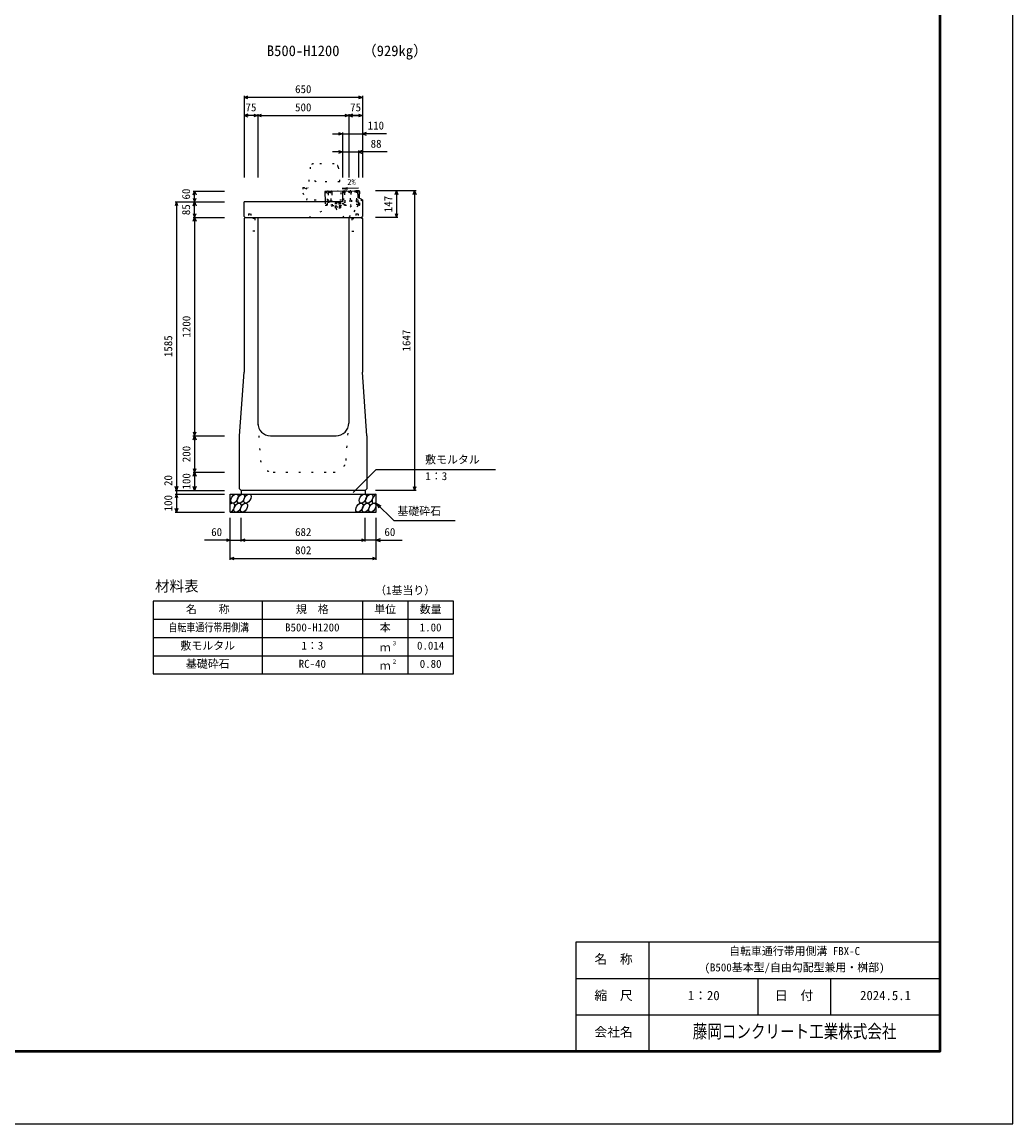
# Model space of a CAD drawing. Units: millimetres, scale not verified. Extents: x -12600 to 12600, y -5940 to 5940.
# Drawn here: x 7154 to 12600, y -5940 to 115 of the extents above; entities that cross this region are included whole.
import ezdxf
from ezdxf.enums import TextEntityAlignment as Align

# ---------------------------------------------------------------- set-up
doc = ezdxf.new("R2010")
doc.units = ezdxf.units.MM
doc.header["$LTSCALE"] = 40
doc.linetypes.add('DOTTED', pattern=[1.75, 0.25, -1.5])
for name, color, linetype, lineweight in [('0-0_DIM', 7, 'Continuous', 25), ('0-1_Defpoints', 5, 'Continuous', 25), ('0-2_HATCH', 6, 'DOTTED', 25), ('0-3_HYO', 3, 'Continuous', 25), ('0-4_HYO2', 4, 'Continuous', 25), ('0-5_OUTLINE', 3, 'Continuous', 25), ('0-6_OUTLINE2', 4, 'DOTTED', 25), ('0-7_TXT', 7, 'Continuous', 25), ('0-8_WAKU', 3, 'Continuous', 25), ('0-9_WAKU-LINE', 7, 'Continuous', 25)]:
    doc.layers.add(name, color=color, linetype=linetype, lineweight=lineweight)
doc.layers.add('0-A_WAKU-TXT', color=7, linetype='Continuous')
doc.styles.add('ＭＳ ゴシック', font='')
doc.styles.get('ＭＳ ゴシック').set_extended_font_data('MS Gothic')

msp = doc.modelspace()

# ---------------------------------------------------------------- linework, layer by layer
at = {"layer": '0-0_DIM'}
for p, q in [((8375, -291.04), (8375, -738.54)), ((9025, -298.54), (8375, -298.54)), ((9025, -291.04), (9025, -738.54)), ((8450, -398.54), (8375, -398.54)), ((8450, -391.04), (8450, -738.54)), ((8450, -398.54), (8950, -398.54)), ((8950, -391.04), (8950, -738.54)), ((9025, -398.54), (8950, -398.54)), ((8970, -398.54), (9025, -398.54)), ((8860, -498.54), (8915, -498.54)), ((8915, -491.04), (8915, -738.54)), ((8915, -498.54), (9025, -498.54)), ((9156.52, -498.54), (9025, -498.54)), ((8915, -598.54), (8860, -598.54)), ((8915, -598.54), (9003, -598.54)), ((9003, -591.04), (9003, -738.54)), ((9161.78, -598.54), (9003, -598.54)), ((8095.5, -813.54), (8268, -813.54)), ((8103, -873.54), (8103, -813.54)), ((9319.5, -811.54), (9097, -811.54)), ((9212, -811.54), (9212, -958.54)), ((9312, -811.54), (9312, -2458.54)), ((7995.5, -873.54), (8268, -873.54)), ((8003, -873.54), (8003, -2458.54)), ((8103, -958.54), (8103, -873.54)), ((8095.5, -958.54), (8268, -958.54)), ((9219.5, -958.54), (9097, -958.54)), ((8092.25, -2158.54), (8264.75, -2158.54)), ((8095.5, -2158.54), (8268, -2158.54)), ((8095.5, -2358.54), (8268, -2358.54)), ((8103, -2358.54), (8103, -2458.54)), ((8974.77, -2469.35), (9101, -2343.11)), ((9101, -2343.11), (9755.81, -2343.11)), ((7995.5, -2458.54), (8268, -2458.54)), ((7995.5, -2478.54), (8268, -2478.54)), ((8003, -2458.54), (8003, -2478.54)), ((8003, -2478.54), (8003, -2578.54)), ((9319.5, -2458.54), (9097, -2458.54)), ((9101, -2528.54), (9196.76, -2624.29)), ((9101, -2528.54), (9126.98, -2543.54)), ((9101, -2528.54), (9116, -2554.52)), ((7995.5, -2578.54), (8268, -2578.54)), ((8299, -2839.9), (8299, -2608.54)), ((8359, -2739.9), (8359, -2608.54)), ((9041, -2739.9), (9041, -2608.54)), ((9101, -2839.9), (9101, -2608.54)), ((9196.76, -2624.29), (9534.31, -2624.29)), ((8299, -2732.4), (8157.21, -2732.4)), ((8299, -2732.4), (8359, -2732.4)), ((8359, -2732.4), (9041, -2732.4)), ((9101, -2732.4), (9041, -2732.4)), ((9101, -2732.4), (9242.79, -2732.4)), ((8299, -2832.4), (9101, -2832.4))]:
    msp.add_line(p, q, dxfattribs=at)
for points in [[(8396.14, -306.23), (8375, -298.54), (8396.14, -290.84)], [(9003.86, -290.84), (9025, -298.54), (9003.86, -306.23)], [(8396.14, -390.84), (8375, -398.54), (8396.14, -406.23)], [(8428.86, -390.84), (8450, -398.54), (8428.86, -406.23)], [(8471.14, -406.23), (8450, -398.54), (8471.14, -390.84)], [(8928.86, -390.84), (8950, -398.54), (8928.86, -406.23)], [(8971.14, -390.84), (8950, -398.54), (8971.14, -406.23)], [(9003.86, -390.84), (9025, -398.54), (9003.86, -406.23)], [(8893.86, -490.84), (8915, -498.54), (8893.86, -506.23)], [(9046.14, -490.84), (9025, -498.54), (9046.14, -506.23)], [(8893.86, -590.84), (8915, -598.54), (8893.86, -606.23)], [(9024.14, -590.84), (9003, -598.54), (9024.14, -606.23)], [(8095.3, -834.68), (8103, -813.54), (8110.7, -834.68)], [(9204.3, -832.68), (9212, -811.54), (9219.7, -832.68)], [(9304.3, -832.68), (9312, -811.54), (9319.7, -832.68)], [(8010.7, -894.68), (8003, -873.54), (7995.3, -894.68)], [(8095.3, -852.39), (8103, -873.54), (8110.7, -852.39)], [(8095.3, -894.68), (8103, -873.54), (8110.7, -894.68)], [(8095.3, -937.39), (8103, -958.54), (8110.7, -937.39)], [(8095.3, -979.68), (8103, -958.54), (8110.7, -979.68)], [(8103, -958.54), (8103, -2158.54), (8103, -2358.54)], [(9204.3, -937.39), (9212, -958.54), (9219.7, -937.39)], [(8095.3, -2137.39), (8103, -2158.54), (8110.7, -2137.39)], [(8095.3, -2179.68), (8103, -2158.54), (8110.7, -2179.68)], [(8095.3, -2337.39), (8103, -2358.54), (8110.7, -2337.39)], [(8095.3, -2379.68), (8103, -2358.54), (8110.7, -2379.68)], [(8010.7, -2437.39), (8003, -2458.54), (7995.3, -2437.39)], [(8010.7, -2499.68), (8003, -2478.54), (7995.3, -2499.68)], [(8110.7, -2437.39), (8103, -2458.54), (8095.3, -2437.39)], [(9304.3, -2437.39), (9312, -2458.54), (9319.7, -2437.39)], [(8010.7, -2557.39), (8003, -2578.54), (7995.3, -2557.39)], [(8277.86, -2724.71), (8299, -2732.4), (8277.86, -2740.1)], [(8380.14, -2740.1), (8359, -2732.4), (8380.14, -2724.71)], [(9019.86, -2724.71), (9041, -2732.4), (9019.86, -2740.1)], [(9122.14, -2724.71), (9101, -2732.4), (9122.14, -2740.1)], [(8320.14, -2840.1), (8299, -2832.4), (8320.14, -2824.71)], [(9079.86, -2824.71), (9101, -2832.4), (9079.86, -2840.1)]]:
    msp.add_lwpolyline(points, dxfattribs=at)
at = {"layer": '0-1_Defpoints'}
msp.add_lwpolyline([(-4200, -5940), (12600, -5940), (12600, 5940), (-4200, 5940)], close=True, dxfattribs=at)
at = {"layer": '0-2_HATCH'}
for p, q in [((8829.24, -895.18), (8827.72, -815.2)), ((8998.69, -812.44), (8831.72, -815.62)), ((8850.39, -815.27), (8838.77, -817.96)), ((8850.5, -821.27), (8838.84, -821.49)), ((8857.39, -815.13), (8858.81, -890.12)), ((9008.68, -811.75), (8915, -813.54)), ((8921.04, -813.92), (8922.47, -888.91)), ((8956.37, -813.25), (8928.15, -819.79)), ((8956.48, -819.25), (8928.15, -819.79)), ((8991.69, -812.58), (8963.48, -819.11)), ((8991.81, -818.57), (8963.48, -819.11)), ((9005.54, -882.83), (9004.18, -811.84)), ((9009, -828.44), (9008.68, -811.75)), ((9001.12, -887.41), (8829.15, -890.69)), ((9007.21, -891.8), (8829.24, -895.18)), ((8833.15, -890.61), (8832.68, -865.61)), ((8832.87, -875.61), (8858.53, -875.12)), ((8922.38, -884.41), (8858.73, -885.62)), ((8874.46, -894.32), (8907.46, -893.69)), ((8877.37, -908.27), (8877.14, -895.77)), ((8905.08, -907.74), (8877.37, -908.27)), ((8880, -875.86), (8877.54, -877.78)), ((8877.7, -885.28), (8877.54, -877.78)), ((8903.94, -884.74), (8877.7, -885.28)), ((8877.94, -877.43), (8880, -875.86)), ((8901.25, -875.42), (8880, -875.86)), ((8883.94, -885.15), (8883.79, -877.65)), ((8884.06, -895.64), (8884.3, -908.14)), ((8897.69, -884.87), (8897.54, -877.37)), ((8897.92, -895.38), (8898.15, -907.87)), ((8903.37, -876.91), (8901.25, -875.42)), ((8903.94, -884.74), (8903.79, -877.24)), ((8904.84, -895.24), (8905.08, -907.74)), ((8907.46, -893.69), (8907.49, -895.19)), ((8922.18, -873.91), (8999.84, -872.43)), ((8959.13, -888.21), (8959.21, -892.71)), ((8999.65, -862.43), (9000.12, -887.43)), ((9010.15, -888.74), (9009.47, -853.37))]:
    msp.add_line(p, q, dxfattribs=at)
at = {"layer": '0-2_HATCH', "linetype": 'Continuous'}
msp.add_line((9009.47, -853.37), (9009, -828.44), dxfattribs=at)
msp.add_lwpolyline([(8915, -813.54), (8818.72, -815.37), (8819.82, -873.54)], dxfattribs=at)
at = {"layer": '0-2_HATCH'}
for points in [[(8832.68, -865.61), (8834.18, -865.59), (8833.41, -825.59), (8831.91, -825.62), (8831.72, -815.62)], [(8837.22, -815.52), (8836.71, -814.83), (8833.71, -814.88), (8833.22, -815.59)], [(8838.72, -815.49), (8838.91, -825.49), (8837.41, -825.52), (8838.18, -865.51), (8839.67, -865.48), (8839.87, -875.48)], [(8851.53, -875.26), (8851.34, -865.26), (8852.84, -865.23), (8852.08, -825.24), (8850.58, -825.27), (8850.39, -815.27)], [(8855.89, -815.16), (8855.37, -814.47), (8852.37, -814.53), (8851.89, -815.24)], [(8857.58, -825.13), (8856.08, -825.16), (8856.84, -865.15), (8858.34, -865.13)], [(8891.21, -814.49), (8890.7, -813.8), (8887.7, -813.86), (8887.21, -814.57)], [(8921.99, -863.91), (8923.49, -863.88), (8922.73, -823.89), (8921.23, -823.92)], [(8926.54, -813.82), (8926.03, -813.13), (8923.03, -813.18), (8922.54, -813.89)], [(8928.04, -813.79), (8928.23, -823.79), (8926.73, -823.82), (8927.49, -863.81), (8928.99, -863.78), (8929.18, -873.78)], [(8957.51, -873.24), (8957.32, -863.24), (8958.82, -863.21), (8958.06, -823.22), (8956.56, -823.25), (8956.37, -813.25)], [(8961.87, -813.14), (8961.35, -812.45), (8958.35, -812.51), (8957.87, -813.22)], [(8963.37, -813.12), (8963.56, -823.11), (8962.06, -823.14), (8962.82, -863.14), (8964.32, -863.11), (8964.51, -873.1)], [(8992.84, -872.57), (8992.65, -862.57), (8994.15, -862.54), (8993.39, -822.55), (8991.89, -822.57), (8991.69, -812.58)], [(8997.19, -812.47), (8996.68, -811.78), (8993.68, -811.84), (8993.19, -812.55)], [(8998.69, -812.44), (8998.88, -822.44), (8997.38, -822.47), (8998.15, -862.46), (8999.65, -862.43)], [(8819.82, -873.54), (8820.14, -890.36), (8829.14, -890.19)], [(8907.49, -895.19), (8874.49, -895.82), (8874.46, -894.32)]]:
    msp.add_lwpolyline(points, dxfattribs=at)
for centre, radius, start, end in [((8880.73, -881), 4.53, 47.57461, 134.78335), ((8891.23, -908.01), 11, 181.09113, 1.09113), ((8891.04, -895.79), 19.53, 70.56972, 111.78823), ((8900.73, -880.59), 4.53, 47.57461, 134.78335), ((9001.04, -882.91), 4.5, 271.09113, 1.09113), ((9007.15, -888.8), 3, 271.09113, 1.09113)]:
    msp.add_arc(centre, radius, start, end, dxfattribs=at)
at = {"layer": '0-2_HATCH', "linetype": 'Continuous'}
for centre in [(8321.89, -2503.54), (8357.37, -2503.54), (8392.84, -2503.54), (9027.05, -2503.54), (9062.52, -2503.54), (8338.77, -2553.54), (8374.25, -2553.54), (9008.45, -2553.54), (9043.93, -2553.54), (9079.41, -2553.54)]:
    msp.add_ellipse(centre, major_axis=(14.54, 23.54), ratio=0.5792, dxfattribs=at)
for centre, start_param, end_param in [((9098, -2503.54), 0.6666252, 4.1103269), ((8303.3, -2553.54), 3.7419964, 7.318141)]:
    msp.add_ellipse(centre, major_axis=(14.54, 23.54), ratio=0.5792, start_param=start_param, end_param=end_param, dxfattribs=at)
at = {"layer": '0-3_HYO'}
for p, q in [((8475, -3066.64), (8475, -3466.64)), ((9025, -3066.64), (9025, -3466.64)), ((9275, -3066.64), (9275, -3466.64)), ((7875, -3166.64), (9525, -3166.64))]:
    msp.add_line(p, q, dxfattribs=at)
msp.add_lwpolyline([(7875, -3466.64), (9525, -3466.64), (9525, -3066.64), (7875, -3066.64)], close=True, dxfattribs=at)
at = {"layer": '0-4_HYO2'}
for p, q in [((7875, -3266.64), (9525, -3266.64)), ((7875, -3366.64), (9525, -3366.64))]:
    msp.add_line(p, q, dxfattribs=at)
at = {"layer": '0-5_OUTLINE', "linetype": 'DOTTED'}
for p, q in [((8870.46, -663.59), (8756.66, -663.59)), ((8738.2, -681.59), (8727, -793.54)), ((8891.8, -681.55), (8910, -863.54)), ((8697, -793.54), (8697, -823.54)), ((8697, -793.54), (8705, -793.54)), ((8697, -823.54), (8720, -863.54)), ((8705, -793.54), (8715, -803.54)), ((8910, -863.54), (8720, -863.54))]:
    msp.add_line(p, q, dxfattribs=at)
at = {"layer": '0-5_OUTLINE'}
for p, q in [((8915, -813.54), (9004, -811.84)), ((8915, -813.54), (8915, -873.54)), ((9000, -838.44), (9009, -828.44)), ((9000, -838.44), (9000, -848.44)), ((8375, -952.54), (8375, -873.54)), ((8915, -873.54), (8375, -873.54)), ((9025, -861.44), (9000, -848.44)), ((9025, -861.44), (9025, -952.54)), ((8375, -952.54), (8381, -958.54)), ((8375, -964.54), (8381, -958.54)), ((8375, -964.54), (8375, -1808.54)), ((8381, -958.54), (9019, -958.54)), ((8450, -958.54), (8450, -2088.54)), ((8950, -958.54), (8950, -2088.54)), ((9019, -958.54), (9025, -952.54)), ((9019, -958.54), (9025, -964.54)), ((9025, -964.54), (9025, -1808.54)), ((8350, -2158.54), (8375, -1808.54)), ((9050, -2158.54), (9025, -1808.54)), ((8350, -2449.54), (8350, -2158.54)), ((8520, -2158.54), (8880, -2158.54)), ((9050, -2158.54), (9050, -2449.54)), ((8299, -2478.54), (9101, -2478.54)), ((8299, -2578.54), (8299, -2478.54)), ((8350, -2449.54), (8359, -2458.54)), ((9041, -2458.54), (8359, -2458.54)), ((8359, -2458.54), (8359, -2478.54)), ((9041, -2458.54), (9050, -2449.54)), ((9041, -2458.54), (9041, -2478.54)), ((9101, -2578.54), (9101, -2478.54)), ((8299, -2578.54), (9101, -2578.54))]:
    msp.add_line(p, q, dxfattribs=at)
at = {"layer": '0-5_OUTLINE', "linetype": 'DOTTED'}
msp.add_lwpolyline([(8715, -803.54), (8725, -793.54), (8727, -793.54)], dxfattribs=at)
at = {"layer": '0-5_OUTLINE'}
msp.add_lwpolyline([(9004, -811.84), (9009, -816.75), (9009, -828.44)], dxfattribs=at)
at = {"layer": '0-5_OUTLINE', "linetype": 'DOTTED'}
for centre, start, end in [((8758.1, -683.54), 94.13229, 174.40835), ((8871.9, -683.54), 4.08463, 93.6009)]:
    msp.add_arc(centre, 20, start, end, dxfattribs=at)
at = {"layer": '0-5_OUTLINE'}
for centre, start, end in [((8520, -2088.54), 180, 270), ((8880, -2088.54), 270, 0)]:
    msp.add_arc(centre, 70, start, end, dxfattribs=at)
at = {"layer": '0-6_OUTLINE2'}
for p, q in [((8720, -863.54), (8727, -793.54)), ((8729.88, -958.54), (8861.23, -894.58)), ((8916.05, -958.54), (9000, -848.44)), ((9001.21, -891.91), (8950, -958.54)), ((9021.33, -859.53), (8957.65, -958.54)), ((8433, -963.54), (8376, -963.54)), ((8399, -938.54), (8411, -938.54)), ((8399, -938.54), (8399, -963.54)), ((8411, -938.54), (8411, -963.54)), ((8433, -963.54), (8433, -1033.54)), ((8967, -963.54), (9024, -963.54)), ((8989, -938.54), (9001, -938.54)), ((8989, -938.54), (8989, -963.54)), ((9001, -938.54), (9001, -963.54)), ((8433, -1033.54), (8375, -1033.54)), ((8450, -2088.54), (8465.2, -2293.71)), ((8934.8, -2293.71), (8950, -2088.54)), ((8535.01, -2358.54), (8864.99, -2358.54))]:
    msp.add_line(p, q, dxfattribs=at)
for points in [[(8900, -763.54), (8770, -763.54), (8733, -733.54)], [(8967, -963.54), (8967, -1033.54), (9024, -1033.54)]]:
    msp.add_lwpolyline(points, dxfattribs=at)
for centre, start, end in [((8535.01, -2288.54), 184.23639, 270), ((8864.99, -2288.54), 270, 355.76361)]:
    msp.add_arc(centre, 70, start, end, dxfattribs=at)
at = {"layer": '0-7_TXT'}
msp.add_line((8913.17, -798.94), (8942.81, -803.59), dxfattribs=at)
msp.add_lwpolyline([(9003.59, -797.22), (8913.17, -798.94), (8942.61, -793.17)], dxfattribs=at)
at = {"layer": '0-8_WAKU'}
for p, q in [((10200, -4940), (12200, -4940)), ((10200, -5540), (10200, -4940))]:
    msp.add_line(p, q, dxfattribs=at)
at = {"layer": '0-8_WAKU', "lineweight": 50}
msp.add_lwpolyline([(-3800, -5540), (12200, -5540), (12200, 5540), (-3800, 5540)], close=True, dxfattribs=at)
at = {"layer": '0-9_WAKU-LINE'}
for p, q in [((10600, -5540), (10600, -4940)), ((10200, -5140), (12200, -5140)), ((11200, -5340), (11200, -5140)), ((11600, -5340), (11600, -5140)), ((10200, -5340), (12200, -5340))]:
    msp.add_line(p, q, dxfattribs=at)

# ---------------------------------------------------------------- texts
at = {"layer": '0-0_DIM', "style": 'ＭＳ ゴシック'}
for s, p in [('650', (8655, -288.54)), ('75', (8382.5, -388.54)), ('500', (8655, -388.54)), ('75', (8957.5, -388.54)), ('110', (9054.02, -488.54)), ('88', (9070.19, -588.54)), ('敷モルタル', (9369.94, -2324.38)), ('1：3', (9370.94, -2415.07)), ('基礎砕石', (9217.32, -2607.12)), ('60', (8194, -2722.4)), ('682', (8655, -2722.4)), ('60', (9146, -2722.4)), ('802', (8655, -2822.4))]:
    msp.add_text(s, height=43.99, dxfattribs=at).set_placement(p, align=Align.BOTTOM_LEFT)
for s, p in [('60', (8091.16, -859.92)), ('147', (9202, -930.04)), ('85', (8091.16, -946.04)), ('1200', (8093, -1618.54)), ('1585', (7993, -1726.04)), ('1647', (9302, -1695.04)), ('200', (8093, -2303.54)), ('20', (7993, -2434.22)), ('100', (8093, -2453.54)), ('100', (7993, -2573.54))]:
    msp.add_text(s, height=43.99, rotation=90, dxfattribs=at).set_placement(p, align=Align.BOTTOM_LEFT)
at = {"layer": '0-7_TXT', "style": 'ＭＳ ゴシック'}
for s, height, p in [('B500-H1200', 58.65, (8500, -89.56)), ('（929kg）', 58.65, (9023.7, -89.56)), ('2%', 32.99, (8942.74, -789.61)), ('材料表', 58.65, (7885, -3031.64)), ('（1基当り）', 43.99, (9095, -3042.64)), ('名\u3000\u3000称', 43.99, (8055, -3146.64)), ('規\u3000格', 43.99, (8660, -3146.64)), ('単位', 43.99, (9090, -3146.64)), ('数量', 43.99, (9340, -3146.64)), ('B500-H1200', 43.99, (8600, -3246.64)), ('本', 43.99, (9120, -3246.64)), ('1.00', 43.99, (9340, -3246.64)), ('敷モルタル', 43.99, (8025, -3346.64)), ('1：3', 43.99, (8690, -3346.64)), ('ｍ', 43.99, (9120, -3356.64)), ('３', 21.99, (9185.54, -3316.27)), ('0.014', 43.99, (9325, -3346.64)), ('基礎砕石', 43.99, (8055, -3446.64)), ('RC-40', 43.99, (8675, -3446.64)), ('２', 21.99, (9185.54, -3416.27)), ('0.80', 43.99, (9340, -3446.64)), ('ｍ', 43.99, (9120, -3456.64))]:
    msp.add_text(s, height=height, dxfattribs=at).set_placement(p, align=Align.BOTTOM_LEFT)
at = {"layer": '0-7_TXT', "style": 'ＭＳ ゴシック', "width": 0.8}
msp.add_text('自転車通行帯用側溝', height=43.99, dxfattribs=at).set_placement((7959, -3246.64), align=Align.BOTTOM_LEFT)
at = {"layer": '0-A_WAKU-TXT', "style": 'ＭＳ ゴシック'}
for s, height, p in [('自転車通行帯用側溝 FBX-C', 43.99, (11040, -5025)), ('名\u3000称', 51.32, (10299.9, -5075)), ('(B500基本型/自由勾配型兼用・桝部)', 43.99, (10905, -5115)), ('縮\u3000尺', 51.32, (10299.9, -5275)), ('日\u3000付', 51.32, (11291.89, -5275)), ('1：20', 51.32, (10813.5, -5275)), ('2024.5.1', 51.32, (11760, -5275)), ('会社名', 51.32, (10299.9, -5475))]:
    msp.add_text(s, height=height, dxfattribs=at).set_placement(p, align=Align.BOTTOM_LEFT)
at = {"layer": '0-A_WAKU-TXT', "style": 'ＭＳ ゴシック', "width": 0.8}
msp.add_text('藤岡コンクリート工業株式会社', height=73.31, dxfattribs=at).set_placement((10840, -5490), align=Align.BOTTOM_LEFT)

doc.saveas('drawing.dxf')
